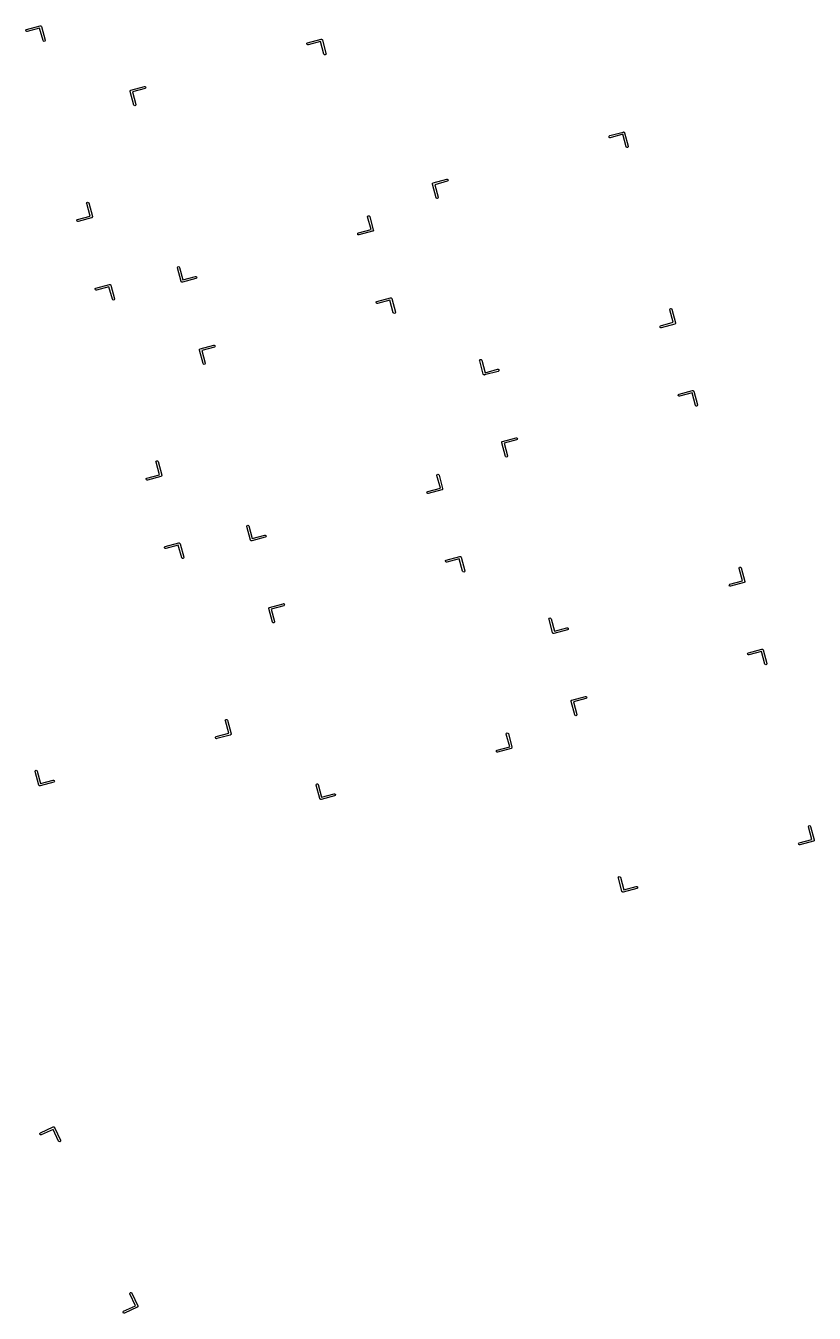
# Model space of a CAD drawing. Extents: x 44 to 268, y -129 to -26.
# Drawn here: x 212 to 268.1, y -117.8 to -26.2 of the extents above; entities that cross this region are included whole.
import ezdxf

# ---------------------------------------------------------------- set-up
doc = ezdxf.new("R2010")
doc.units = 0
doc.layers.add('BLACK', color=7, linetype='CONTINUOUS')

msp = doc.modelspace()

# ---------------------------------------------------------------- linework, layer by layer
at = {"layer": 'BLACK', "linetype": 'CONTINUOUS'}
for p, q in [((212.046, -26.5413), (212.059, -26.4917)), ((212.068, -26.5878), (212.046, -26.5413)), ((212.059, -26.4917), (212.101, -26.4623)), ((212.101, -26.4623), (213.067, -26.2035)), ((213.033, -26.3678), (212.14, -26.6072)), ((213.273, -27.2613), (213.033, -26.3678)), ((213.067, -26.2035), (213.077, -26.2026)), ((213.077, -26.2026), (213.08, -26.2012)), ((213.08, -26.2012), (213.083, -26.2021)), ((213.083, -26.2021), (213.093, -26.2012)), ((213.093, -26.2012), (213.111, -26.2095)), ((213.111, -26.2095), (213.129, -26.2145)), ((213.129, -26.2145), (213.133, -26.2201)), ((213.133, -26.2201), (213.139, -26.2229)), ((213.139, -26.2229), (213.148, -26.2406)), ((213.148, -26.2406), (213.159, -26.2565)), ((213.159, -26.2565), (213.418, -27.2225)), ((212.114, -26.6095), (212.068, -26.5878)), ((212.14, -26.6072), (212.114, -26.6095)), ((213.302, -27.3033), (213.273, -27.2613)), ((213.352, -27.3166), (213.302, -27.3033)), ((213.398, -27.2949), (213.352, -27.3166)), ((213.42, -27.2484), (213.398, -27.2949)), ((213.418, -27.2225), (213.42, -27.2484)), ((232.024, -27.4991), (232.038, -27.4495)), ((232.038, -27.4495), (232.08, -27.4201)), ((232.08, -27.4201), (233.046, -27.1613)), ((233.012, -27.3256), (232.119, -27.565)), ((233.251, -28.2191), (233.012, -27.3256)), ((233.046, -27.1613), (233.056, -27.1604)), ((233.056, -27.1604), (233.059, -27.159)), ((233.059, -27.159), (233.062, -27.1599)), ((233.062, -27.1599), (233.072, -27.159)), ((233.072, -27.159), (233.089, -27.1672)), ((233.089, -27.1672), (233.108, -27.1723)), ((233.108, -27.1723), (233.112, -27.1778)), ((233.112, -27.1778), (233.118, -27.1807)), ((233.118, -27.1807), (233.126, -27.1984)), ((233.126, -27.1984), (233.138, -27.2143)), ((233.138, -27.2143), (233.396, -28.1802)), ((232.046, -27.5456), (232.024, -27.4991)), ((232.093, -27.5673), (232.046, -27.5456)), ((232.119, -27.565), (232.093, -27.5673)), ((233.281, -28.2611), (233.251, -28.2191)), ((233.33, -28.2744), (233.281, -28.2611)), ((233.377, -28.2527), (233.33, -28.2744)), ((233.399, -28.2062), (233.377, -28.2527)), ((233.396, -28.1802), (233.399, -28.2062)), ((219.467, -30.8507), (219.476, -30.833)), ((219.468, -30.8605), (219.467, -30.8507)), ((219.467, -30.8637), (219.468, -30.8605)), ((219.469, -30.8668), (219.467, -30.8637)), ((219.47, -30.8766), (219.469, -30.8668)), ((219.729, -31.8425), (219.47, -30.8766)), ((219.476, -30.833), (219.481, -30.8142)), ((219.481, -30.8142), (219.486, -30.8103)), ((219.486, -30.8103), (219.489, -30.8042)), ((219.489, -30.8042), (219.507, -30.7959)), ((219.507, -30.7959), (219.523, -30.7848)), ((219.523, -30.7848), (220.489, -30.5259)), ((220.527, -30.6708), (219.634, -30.9102)), ((219.634, -30.9102), (219.873, -31.8037)), ((220.489, -30.5259), (220.515, -30.5237)), ((220.515, -30.5237), (220.561, -30.5453)), ((220.57, -30.6414), (220.527, -30.6708)), ((220.561, -30.5453), (220.583, -30.5918)), ((220.583, -30.5918), (220.57, -30.6414)), ((219.758, -31.8846), (219.729, -31.8425)), ((219.808, -31.8978), (219.758, -31.8846)), ((219.854, -31.8762), (219.808, -31.8978)), ((219.876, -31.8297), (219.854, -31.8762)), ((219.873, -31.8037), (219.876, -31.8297)), ((253.57, -34.0208), (254.536, -33.762)), ((254.536, -33.762), (254.546, -33.7611)), ((254.546, -33.7611), (254.549, -33.7597)), ((254.549, -33.7597), (254.552, -33.7606)), ((254.552, -33.7606), (254.562, -33.7597)), ((254.562, -33.7597), (254.58, -33.768)), ((254.58, -33.768), (254.599, -33.773)), ((254.599, -33.773), (254.603, -33.7786)), ((254.603, -33.7786), (254.609, -33.7814)), ((254.609, -33.7814), (254.617, -33.7991)), ((254.617, -33.7991), (254.628, -33.815)), ((254.628, -33.815), (254.887, -34.781)), ((253.515, -34.0998), (253.528, -34.0503)), ((253.537, -34.1463), (253.515, -34.0998)), ((253.528, -34.0503), (253.57, -34.0208)), ((253.583, -34.168), (253.537, -34.1463)), ((253.609, -34.1657), (253.583, -34.168)), ((254.503, -33.9263), (253.609, -34.1657)), ((254.742, -34.8198), (254.503, -33.9263)), ((254.889, -34.8069), (254.868, -34.8534)), ((254.887, -34.781), (254.889, -34.8069)), ((254.772, -34.8618), (254.742, -34.8198)), ((254.821, -34.8751), (254.772, -34.8618)), ((254.868, -34.8534), (254.821, -34.8751)), ((240.958, -37.4514), (240.966, -37.4337)), ((240.959, -37.4612), (240.958, -37.4514)), ((240.958, -37.4645), (240.959, -37.4612)), ((240.96, -37.4675), (240.958, -37.4645)), ((240.96, -37.4773), (240.96, -37.4675)), ((241.219, -38.4433), (240.96, -37.4773)), ((240.966, -37.4337), (240.971, -37.4149)), ((240.971, -37.4149), (240.977, -37.411)), ((240.977, -37.411), (240.98, -37.4049)), ((240.98, -37.4049), (240.997, -37.3966)), ((240.997, -37.3966), (241.013, -37.3855)), ((241.013, -37.3855), (241.979, -37.1267)), ((242.018, -37.2715), (241.125, -37.5109)), ((241.125, -37.5109), (241.364, -38.4044)), ((241.979, -37.1267), (242.005, -37.1244)), ((242.005, -37.1244), (242.052, -37.1461)), ((242.06, -37.2421), (242.018, -37.2715)), ((242.052, -37.1461), (242.073, -37.1926)), ((242.073, -37.1926), (242.06, -37.2421)), ((241.249, -38.4853), (241.219, -38.4433)), ((241.345, -38.4769), (241.298, -38.4986)), ((241.366, -38.4304), (241.345, -38.4769)), ((241.364, -38.4044), (241.366, -38.4304)), ((216.376, -38.8264), (216.398, -38.78)), ((216.379, -38.8524), (216.376, -38.8264)), ((216.618, -39.7459), (216.379, -38.8524)), ((216.398, -38.78), (216.445, -38.7583)), ((216.445, -38.7583), (216.494, -38.7715)), ((216.494, -38.7715), (216.524, -38.8136)), ((216.524, -38.8136), (216.782, -39.7795)), ((241.298, -38.4986), (241.249, -38.4853)), ((215.669, -40.0643), (215.683, -40.0147)), ((215.691, -40.1108), (215.669, -40.0643)), ((215.683, -40.0147), (215.725, -39.9853)), ((215.737, -40.1324), (215.691, -40.1108)), ((215.725, -39.9853), (216.618, -39.7459)), ((215.763, -40.1302), (215.737, -40.1324)), ((216.729, -39.8714), (215.763, -40.1302)), ((216.745, -39.8602), (216.729, -39.8714)), ((216.763, -39.8519), (216.745, -39.8602)), ((216.766, -39.8458), (216.763, -39.8519)), ((216.771, -39.8419), (216.766, -39.8458)), ((216.776, -39.8231), (216.771, -39.8419)), ((216.785, -39.8054), (216.776, -39.8231)), ((216.782, -39.7795), (216.783, -39.7894)), ((216.783, -39.7894), (216.785, -39.7924)), ((216.785, -39.7924), (216.784, -39.7956)), ((216.784, -39.7956), (216.785, -39.8054)), ((236.355, -39.7842), (236.377, -39.7377)), ((236.357, -39.8102), (236.355, -39.7842)), ((236.597, -40.7037), (236.357, -39.8102)), ((236.377, -39.7377), (236.423, -39.7161)), ((236.423, -39.7161), (236.473, -39.7293)), ((236.473, -39.7293), (236.502, -39.7714)), ((236.502, -39.7714), (236.761, -40.7373)), ((235.648, -41.022), (235.661, -40.9725)), ((235.67, -41.0685), (235.648, -41.022)), ((235.661, -40.9725), (235.703, -40.9431)), ((235.716, -41.0902), (235.67, -41.0685)), ((235.703, -40.9431), (236.597, -40.7037)), ((235.742, -41.088), (235.716, -41.0902)), ((236.708, -40.8291), (235.742, -41.088)), ((236.724, -40.818), (236.708, -40.8291)), ((236.742, -40.8097), (236.724, -40.818)), ((236.744, -40.8036), (236.742, -40.8097)), ((236.75, -40.7997), (236.744, -40.8036)), ((236.755, -40.7809), (236.75, -40.7997)), ((236.763, -40.7632), (236.755, -40.7809)), ((236.761, -40.7373), (236.762, -40.7471)), ((236.762, -40.7471), (236.763, -40.7502)), ((236.763, -40.7502), (236.762, -40.7534)), ((236.762, -40.7534), (236.763, -40.7632)), ((222.832, -43.4077), (222.854, -43.3612)), ((222.834, -43.4336), (222.832, -43.4077)), ((223.093, -44.3996), (222.834, -43.4336)), ((222.854, -43.3612), (222.9, -43.3395)), ((222.9, -43.3395), (222.95, -43.3528)), ((222.95, -43.3528), (222.979, -43.3948)), ((222.979, -43.3948), (223.219, -44.2883)), ((216.976, -44.9422), (216.99, -44.8926)), ((216.99, -44.8926), (217.032, -44.8632)), ((217.032, -44.8632), (217.998, -44.6044)), ((217.964, -44.7687), (217.07, -45.0081)), ((218.203, -45.6622), (217.964, -44.7687)), ((217.998, -44.6044), (218.007, -44.6035)), ((218.007, -44.6035), (218.01, -44.6021)), ((218.01, -44.6021), (218.014, -44.603)), ((218.014, -44.603), (218.024, -44.6021)), ((218.024, -44.6021), (218.041, -44.6104)), ((218.041, -44.6104), (218.06, -44.6154)), ((218.06, -44.6154), (218.064, -44.6209)), ((218.064, -44.6209), (218.07, -44.6238)), ((218.07, -44.6238), (218.078, -44.6415)), ((218.078, -44.6415), (218.089, -44.6574)), ((218.089, -44.6574), (218.348, -45.6233)), ((223.104, -44.4155), (223.093, -44.3996)), ((223.113, -44.4332), (223.104, -44.4155)), ((223.119, -44.4361), (223.113, -44.4332)), ((223.123, -44.4416), (223.119, -44.4361)), ((223.141, -44.4466), (223.123, -44.4416)), ((223.159, -44.4549), (223.141, -44.4466)), ((223.169, -44.454), (223.159, -44.4549)), ((223.172, -44.4549), (223.169, -44.454)), ((223.175, -44.4535), (223.172, -44.4549)), ((223.185, -44.4526), (223.175, -44.4535)), ((224.151, -44.1938), (223.185, -44.4526)), ((223.219, -44.2883), (224.112, -44.0489)), ((224.112, -44.0489), (224.138, -44.0466)), ((224.138, -44.0466), (224.185, -44.0683)), ((224.193, -44.1644), (224.151, -44.1938)), ((224.185, -44.0683), (224.206, -44.1148)), ((224.206, -44.1148), (224.193, -44.1644)), ((216.998, -44.9887), (216.976, -44.9422)), ((217.045, -45.0104), (216.998, -44.9887)), ((217.07, -45.0081), (217.045, -45.0104)), ((218.233, -45.7042), (218.203, -45.6622)), ((218.282, -45.7175), (218.233, -45.7042)), ((218.329, -45.6958), (218.282, -45.7175)), ((218.351, -45.6493), (218.329, -45.6958)), ((218.348, -45.6233), (218.351, -45.6493)), ((237.01, -45.821), (237.976, -45.5622)), ((237.943, -45.7265), (237.049, -45.9659)), ((238.182, -46.62), (237.943, -45.7265)), ((237.976, -45.5622), (237.986, -45.5613)), ((237.986, -45.5613), (237.989, -45.5599)), ((237.989, -45.5599), (237.992, -45.5608)), ((237.992, -45.5608), (238.002, -45.5599)), ((238.002, -45.5599), (238.02, -45.5681)), ((238.02, -45.5681), (238.039, -45.5732)), ((238.039, -45.5732), (238.043, -45.5787)), ((238.043, -45.5787), (238.049, -45.5816)), ((238.049, -45.5816), (238.057, -45.5992)), ((238.057, -45.5992), (238.068, -45.6152)), ((238.068, -45.6152), (238.327, -46.5811)), ((236.955, -45.9), (236.968, -45.8504)), ((236.977, -45.9465), (236.955, -45.9)), ((236.968, -45.8504), (237.01, -45.821)), ((237.023, -45.9682), (236.977, -45.9465)), ((237.049, -45.9659), (237.023, -45.9682)), ((238.211, -46.662), (238.182, -46.62)), ((238.261, -46.6753), (238.211, -46.662)), ((238.307, -46.6536), (238.261, -46.6753)), ((238.329, -46.6071), (238.307, -46.6536)), ((238.327, -46.5811), (238.329, -46.6071)), ((257.846, -46.3849), (257.867, -46.3385)), ((257.848, -46.4109), (257.846, -46.3849)), ((258.087, -47.3044), (257.848, -46.4109)), ((257.867, -46.3385), (257.914, -46.3168)), ((257.914, -46.3168), (257.963, -46.33)), ((257.963, -46.33), (257.993, -46.3721)), ((257.993, -46.3721), (258.252, -47.338)), ((257.139, -47.6228), (257.152, -47.5732)), ((257.16, -47.6693), (257.139, -47.6228)), ((257.152, -47.5732), (257.194, -47.5438)), ((257.194, -47.5438), (258.087, -47.3044)), ((258.199, -47.4299), (257.233, -47.6887)), ((258.215, -47.4187), (258.199, -47.4299)), ((258.232, -47.4104), (258.215, -47.4187)), ((258.235, -47.4043), (258.232, -47.4104)), ((258.241, -47.4004), (258.235, -47.4043)), ((258.246, -47.3816), (258.241, -47.4004)), ((258.254, -47.3639), (258.246, -47.3816)), ((258.252, -47.338), (258.253, -47.3479)), ((258.253, -47.3479), (258.254, -47.3509)), ((258.254, -47.3509), (258.253, -47.3541)), ((258.253, -47.3541), (258.254, -47.3639)), ((257.207, -47.6909), (257.16, -47.6693)), ((257.233, -47.6887), (257.207, -47.6909)), ((224.398, -49.2515), (224.406, -49.2339)), ((224.399, -49.2614), (224.398, -49.2515)), ((224.398, -49.2646), (224.399, -49.2614)), ((224.399, -49.2676), (224.398, -49.2646)), ((224.4, -49.2775), (224.399, -49.2676)), ((224.659, -50.2434), (224.4, -49.2775)), ((224.406, -49.2339), (224.411, -49.2151)), ((224.411, -49.2151), (224.417, -49.2112)), ((224.417, -49.2112), (224.42, -49.2051)), ((224.42, -49.2051), (224.437, -49.1968)), ((224.437, -49.1968), (224.453, -49.1856)), ((224.453, -49.1856), (225.419, -48.9268)), ((225.458, -49.0717), (224.565, -49.3111)), ((224.565, -49.3111), (224.804, -50.2046)), ((225.419, -48.9268), (225.445, -48.9245)), ((225.445, -48.9245), (225.492, -48.9462)), ((225.5, -49.0423), (225.458, -49.0717)), ((225.492, -48.9462), (225.513, -48.9927)), ((225.513, -48.9927), (225.5, -49.0423)), ((224.688, -50.2854), (224.659, -50.2434)), ((224.738, -50.2987), (224.688, -50.2854)), ((224.785, -50.277), (224.738, -50.2987)), ((224.806, -50.2305), (224.785, -50.277)), ((224.804, -50.2046), (224.806, -50.2305)), ((244.323, -50.0084), (244.344, -49.9619)), ((244.325, -50.0344), (244.323, -50.0084)), ((244.584, -51.0003), (244.325, -50.0344)), ((244.344, -49.9619), (244.391, -49.9402)), ((244.391, -49.9402), (244.44, -49.9535)), ((244.44, -49.9535), (244.47, -49.9955)), ((244.47, -49.9955), (244.709, -50.889)), ((244.595, -51.0162), (244.584, -51.0003)), ((244.603, -51.0339), (244.595, -51.0162)), ((244.609, -51.0368), (244.603, -51.0339)), ((244.613, -51.0423), (244.609, -51.0368)), ((244.632, -51.0474), (244.613, -51.0423)), ((244.65, -51.0556), (244.632, -51.0474)), ((244.66, -51.0547), (244.65, -51.0556)), ((244.663, -51.0556), (244.66, -51.0547)), ((244.666, -51.0542), (244.663, -51.0556)), ((244.676, -51.0533), (244.666, -51.0542)), ((245.642, -50.7945), (244.676, -51.0533)), ((244.709, -50.889), (245.603, -50.6496)), ((245.603, -50.6496), (245.629, -50.6473)), ((245.629, -50.6473), (245.675, -50.669)), ((245.684, -50.7651), (245.642, -50.7945)), ((245.675, -50.669), (245.697, -50.7155)), ((245.697, -50.7155), (245.684, -50.7651)), ((258.501, -52.4217), (259.467, -52.1629)), ((259.467, -52.1629), (259.477, -52.162)), ((259.477, -52.162), (259.48, -52.1606)), ((259.48, -52.1606), (259.483, -52.1615)), ((259.483, -52.1615), (259.493, -52.1606)), ((259.493, -52.1606), (259.51, -52.1689)), ((259.51, -52.1689), (259.529, -52.1739)), ((259.529, -52.1739), (259.533, -52.1794)), ((259.533, -52.1794), (259.539, -52.1823)), ((259.539, -52.1823), (259.548, -52.2)), ((259.548, -52.2), (259.559, -52.2159)), ((259.559, -52.2159), (259.818, -53.1819)), ((258.446, -52.5007), (258.459, -52.4511)), ((258.467, -52.5472), (258.446, -52.5007)), ((258.459, -52.4511), (258.501, -52.4217)), ((258.514, -52.5689), (258.467, -52.5472)), ((258.54, -52.5666), (258.514, -52.5689)), ((259.433, -52.3272), (258.54, -52.5666)), ((259.673, -53.2207), (259.433, -52.3272)), ((259.702, -53.2627), (259.673, -53.2207)), ((259.752, -53.276), (259.702, -53.2627)), ((259.798, -53.2543), (259.752, -53.276)), ((259.82, -53.2078), (259.798, -53.2543)), ((259.818, -53.1819), (259.82, -53.2078)), ((245.889, -55.8523), (245.897, -55.8346)), ((245.889, -55.8621), (245.889, -55.8523)), ((245.889, -55.8653), (245.889, -55.8621)), ((245.89, -55.8684), (245.889, -55.8653)), ((245.891, -55.8782), (245.89, -55.8684)), ((246.15, -56.8441), (245.891, -55.8782)), ((245.897, -55.8346), (245.902, -55.8158)), ((245.902, -55.8158), (245.907, -55.8119)), ((245.907, -55.8119), (245.91, -55.8058)), ((245.91, -55.8058), (245.928, -55.7975)), ((245.928, -55.7975), (245.944, -55.7864)), ((245.944, -55.7864), (246.91, -55.5275)), ((246.949, -55.6724), (246.055, -55.9118)), ((246.91, -55.5275), (246.936, -55.5253)), ((246.936, -55.5253), (246.982, -55.547)), ((246.991, -55.643), (246.949, -55.6724)), ((246.982, -55.547), (247.004, -55.5934)), ((247.004, -55.5934), (246.991, -55.643)), ((246.055, -55.9118), (246.295, -56.8053)), ((221.307, -57.2273), (221.329, -57.1808)), ((221.309, -57.2533), (221.307, -57.2273)), ((221.549, -58.1468), (221.309, -57.2533)), ((221.329, -57.1808), (221.375, -57.1592)), ((221.375, -57.1592), (221.425, -57.1724)), ((221.425, -57.1724), (221.454, -57.2145)), ((221.454, -57.2145), (221.713, -58.1804)), ((246.179, -56.8862), (246.15, -56.8441)), ((246.229, -56.8994), (246.179, -56.8862)), ((246.275, -56.8778), (246.229, -56.8994)), ((246.297, -56.8313), (246.275, -56.8778)), ((246.295, -56.8053), (246.297, -56.8313)), ((220.6, -58.4652), (220.613, -58.4156)), ((220.621, -58.5116), (220.6, -58.4652)), ((220.613, -58.4156), (220.655, -58.3862)), ((220.668, -58.5333), (220.621, -58.5116)), ((220.655, -58.3862), (221.549, -58.1468)), ((220.694, -58.5311), (220.668, -58.5333)), ((221.66, -58.2722), (220.694, -58.5311)), ((221.676, -58.2611), (221.66, -58.2722)), ((221.693, -58.2528), (221.676, -58.2611)), ((221.696, -58.2467), (221.693, -58.2528)), ((221.702, -58.2428), (221.696, -58.2467)), ((221.707, -58.224), (221.702, -58.2428)), ((221.715, -58.2063), (221.707, -58.224)), ((221.713, -58.1804), (221.714, -58.1902)), ((221.714, -58.1902), (221.715, -58.1933)), ((221.715, -58.1933), (221.714, -58.1965)), ((221.714, -58.1965), (221.715, -58.2063)), ((241.286, -58.1851), (241.307, -58.1386)), ((241.288, -58.2111), (241.286, -58.1851)), ((241.527, -59.1045), (241.288, -58.2111)), ((241.307, -58.1386), (241.354, -58.1169)), ((241.354, -58.1169), (241.403, -58.1302)), ((241.403, -58.1302), (241.433, -58.1722)), ((241.433, -58.1722), (241.692, -59.1382)), ((240.578, -59.4229), (240.592, -59.3734)), ((240.6, -59.4694), (240.578, -59.4229)), ((240.592, -59.3734), (240.634, -59.344)), ((240.647, -59.4911), (240.6, -59.4694)), ((240.634, -59.344), (241.527, -59.1045)), ((240.673, -59.4888), (240.647, -59.4911)), ((241.638, -59.23), (240.673, -59.4888)), ((241.654, -59.2188), (241.638, -59.23)), ((241.672, -59.2106), (241.654, -59.2188)), ((241.675, -59.2045), (241.672, -59.2106)), ((241.681, -59.2006), (241.675, -59.2045)), ((241.686, -59.1818), (241.681, -59.2006)), ((241.694, -59.1641), (241.686, -59.1818)), ((241.692, -59.1382), (241.692, -59.148)), ((241.692, -59.148), (241.694, -59.151)), ((241.694, -59.151), (241.693, -59.1543)), ((241.693, -59.1543), (241.694, -59.1641)), ((227.763, -61.8086), (227.784, -61.7621)), ((227.765, -61.8345), (227.763, -61.8086)), ((228.024, -62.8005), (227.765, -61.8345)), ((227.784, -61.7621), (227.831, -61.7404)), ((227.831, -61.7404), (227.88, -61.7537)), ((227.88, -61.7537), (227.91, -61.7957)), ((227.91, -61.7957), (228.149, -62.6892)), ((221.962, -63.2641), (222.928, -63.0053)), ((222.894, -63.1696), (222.001, -63.409)), ((223.134, -64.0631), (222.894, -63.1696)), ((222.928, -63.0053), (222.938, -63.0044)), ((222.938, -63.0044), (222.941, -63.003)), ((222.941, -63.003), (222.944, -63.0039)), ((222.944, -63.0039), (222.954, -63.003)), ((222.954, -63.003), (222.972, -63.0112)), ((222.972, -63.0112), (222.99, -63.0163)), ((222.99, -63.0163), (222.994, -63.0218)), ((222.994, -63.0218), (223.001, -63.0247)), ((223.001, -63.0247), (223.009, -63.0424)), ((223.009, -63.0424), (223.02, -63.0583)), ((223.02, -63.0583), (223.279, -64.0242)), ((228.035, -62.8164), (228.024, -62.8005)), ((228.043, -62.8341), (228.035, -62.8164)), ((228.049, -62.8369), (228.043, -62.8341)), ((228.053, -62.8425), (228.049, -62.8369)), ((228.072, -62.8475), (228.053, -62.8425)), ((228.09, -62.8558), (228.072, -62.8475)), ((228.099, -62.8549), (228.09, -62.8558)), ((228.103, -62.8558), (228.099, -62.8549)), ((228.106, -62.8544), (228.103, -62.8558)), ((228.116, -62.8535), (228.106, -62.8544)), ((229.081, -62.5947), (228.116, -62.8535)), ((228.149, -62.6892), (229.043, -62.4498)), ((229.043, -62.4498), (229.069, -62.4475)), ((229.069, -62.4475), (229.115, -62.4692)), ((229.123, -62.5652), (229.081, -62.5947)), ((229.115, -62.4692), (229.137, -62.5157)), ((229.137, -62.5157), (229.123, -62.5652)), ((221.907, -63.3431), (221.92, -63.2935)), ((221.929, -63.3896), (221.907, -63.3431)), ((221.92, -63.2935), (221.962, -63.2641)), ((221.975, -63.4113), (221.929, -63.3896)), ((222.001, -63.409), (221.975, -63.4113)), ((223.163, -64.1051), (223.134, -64.0631)), ((223.213, -64.1184), (223.163, -64.1051)), ((223.259, -64.0967), (223.213, -64.1184)), ((223.281, -64.0502), (223.259, -64.0967)), ((223.279, -64.0242), (223.281, -64.0502)), ((241.941, -64.2219), (242.907, -63.9631)), ((242.873, -64.1274), (241.98, -64.3668)), ((243.112, -65.0208), (242.873, -64.1274)), ((242.907, -63.9631), (242.917, -63.9622)), ((242.917, -63.9622), (242.92, -63.9608)), ((242.92, -63.9608), (242.923, -63.9617)), ((242.923, -63.9617), (242.933, -63.9608)), ((242.933, -63.9608), (242.95, -63.969)), ((242.95, -63.969), (242.969, -63.9741)), ((242.969, -63.9741), (242.973, -63.9796)), ((242.973, -63.9796), (242.979, -63.9825)), ((242.979, -63.9825), (242.987, -64.0001)), ((242.987, -64.0001), (242.999, -64.0161)), ((242.999, -64.0161), (243.257, -64.982)), ((241.885, -64.3009), (241.899, -64.2513)), ((241.907, -64.3474), (241.885, -64.3009)), ((241.899, -64.2513), (241.941, -64.2219)), ((241.954, -64.369), (241.907, -64.3474)), ((241.98, -64.3668), (241.954, -64.369)), ((243.142, -65.0629), (243.112, -65.0208)), ((243.26, -65.008), (243.238, -65.0545)), ((243.257, -64.982), (243.26, -65.008)), ((262.776, -64.7858), (262.798, -64.7393)), ((262.778, -64.8118), (262.776, -64.7858)), ((263.018, -65.7053), (262.778, -64.8118)), ((262.798, -64.7393), (262.844, -64.7177)), ((262.844, -64.7177), (262.894, -64.7309)), ((262.894, -64.7309), (262.923, -64.773)), ((262.923, -64.773), (263.182, -65.7389)), ((243.191, -65.0761), (243.142, -65.0629)), ((243.238, -65.0545), (243.191, -65.0761)), ((262.082, -65.9741), (262.124, -65.9447)), ((262.124, -65.9447), (263.018, -65.7053)), ((263.129, -65.8307), (262.163, -66.0896)), ((263.145, -65.8196), (263.129, -65.8307)), ((263.163, -65.8113), (263.145, -65.8196)), ((263.166, -65.8052), (263.163, -65.8113)), ((263.171, -65.8013), (263.166, -65.8052)), ((263.176, -65.7825), (263.171, -65.8013)), ((263.184, -65.7648), (263.176, -65.7825)), ((263.182, -65.7389), (263.183, -65.7487)), ((263.183, -65.7487), (263.184, -65.7518)), ((263.184, -65.7518), (263.184, -65.755)), ((263.184, -65.755), (263.184, -65.7648)), ((262.069, -66.0237), (262.082, -65.9741)), ((262.091, -66.0702), (262.069, -66.0237)), ((262.137, -66.0918), (262.091, -66.0702)), ((262.163, -66.0896), (262.137, -66.0918)), ((229.328, -67.6524), (229.337, -67.6348)), ((229.329, -67.6623), (229.328, -67.6524)), ((229.328, -67.6655), (229.329, -67.6623)), ((229.33, -67.6685), (229.328, -67.6655)), ((229.331, -67.6784), (229.33, -67.6685)), ((229.59, -68.6443), (229.331, -67.6784)), ((229.337, -67.6348), (229.342, -67.616)), ((229.342, -67.616), (229.347, -67.6121)), ((229.347, -67.6121), (229.35, -67.6059)), ((229.35, -67.6059), (229.368, -67.5977)), ((229.368, -67.5977), (229.384, -67.5865)), ((229.384, -67.5865), (230.35, -67.3277)), ((230.388, -67.4726), (229.495, -67.712)), ((229.495, -67.712), (229.734, -68.6055)), ((230.35, -67.3277), (230.376, -67.3254)), ((230.376, -67.3254), (230.422, -67.3471)), ((230.431, -67.4432), (230.388, -67.4726)), ((230.422, -67.3471), (230.444, -67.3936)), ((230.444, -67.3936), (230.431, -67.4432)), ((229.619, -68.6863), (229.59, -68.6443)), ((229.669, -68.6996), (229.619, -68.6863)), ((229.715, -68.6779), (229.669, -68.6996)), ((229.737, -68.6314), (229.715, -68.6779)), ((229.734, -68.6055), (229.737, -68.6314)), ((249.253, -68.4093), (249.275, -68.3628)), ((249.256, -68.4352), (249.253, -68.4093)), ((249.514, -69.4012), (249.256, -68.4352)), ((249.275, -68.3628), (249.321, -68.3411)), ((249.321, -68.3411), (249.371, -68.3544)), ((249.371, -68.3544), (249.4, -68.3964)), ((249.4, -68.3964), (249.64, -69.2899)), ((249.526, -69.4171), (249.514, -69.4012)), ((249.534, -69.4348), (249.526, -69.4171)), ((249.54, -69.4377), (249.534, -69.4348)), ((249.544, -69.4432), (249.54, -69.4377)), ((249.563, -69.4482), (249.544, -69.4432)), ((249.58, -69.4565), (249.563, -69.4482)), ((249.59, -69.4556), (249.58, -69.4565)), ((249.593, -69.4565), (249.59, -69.4556)), ((249.596, -69.4551), (249.593, -69.4565)), ((249.606, -69.4542), (249.596, -69.4551)), ((250.572, -69.1954), (249.606, -69.4542)), ((249.64, -69.2899), (250.533, -69.0505)), ((250.533, -69.0505), (250.559, -69.0482)), ((250.559, -69.0482), (250.606, -69.0699)), ((250.614, -69.166), (250.572, -69.1954)), ((250.606, -69.0699), (250.627, -69.1164)), ((250.627, -69.1164), (250.614, -69.166)), ((263.376, -70.9016), (263.389, -70.852)), ((263.398, -70.9481), (263.376, -70.9016)), ((263.389, -70.852), (263.431, -70.8226)), ((263.444, -70.9698), (263.398, -70.9481)), ((263.431, -70.8226), (264.397, -70.5638)), ((263.47, -70.9675), (263.444, -70.9698)), ((264.364, -70.7281), (263.47, -70.9675)), ((264.603, -71.6216), (264.364, -70.7281)), ((264.397, -70.5638), (264.407, -70.5629)), ((264.407, -70.5629), (264.41, -70.5615)), ((264.41, -70.5615), (264.413, -70.5624)), ((264.413, -70.5624), (264.423, -70.5615)), ((264.423, -70.5615), (264.441, -70.5697)), ((264.441, -70.5697), (264.46, -70.5748)), ((264.46, -70.5748), (264.464, -70.5803)), ((264.464, -70.5803), (264.47, -70.5832)), ((264.47, -70.5832), (264.478, -70.6009)), ((264.478, -70.6009), (264.489, -70.6168)), ((264.489, -70.6168), (264.748, -71.5827)), ((264.633, -71.6636), (264.603, -71.6216)), ((264.682, -71.6769), (264.633, -71.6636)), ((264.729, -71.6552), (264.682, -71.6769)), ((264.75, -71.6087), (264.729, -71.6552)), ((264.748, -71.5827), (264.75, -71.6087)), ((250.838, -74.2128), (250.841, -74.2067)), ((250.841, -74.2067), (250.858, -74.1984)), ((250.858, -74.1984), (250.874, -74.1872)), ((250.874, -74.1872), (251.84, -73.9284)), ((251.879, -74.0733), (250.986, -74.3127)), ((251.84, -73.9284), (251.866, -73.9262)), ((251.866, -73.9262), (251.913, -73.9478)), ((251.921, -74.0439), (251.879, -74.0733)), ((251.913, -73.9478), (251.934, -73.9943)), ((251.934, -73.9943), (251.921, -74.0439)), ((250.819, -74.2532), (250.827, -74.2355)), ((250.82, -74.263), (250.819, -74.2532)), ((250.819, -74.2662), (250.82, -74.263)), ((250.821, -74.2692), (250.819, -74.2662)), ((250.821, -74.2791), (250.821, -74.2692)), ((251.08, -75.245), (250.821, -74.2791)), ((250.827, -74.2355), (250.832, -74.2167)), ((250.832, -74.2167), (250.838, -74.2128)), ((250.986, -74.3127), (251.225, -75.2062)), ((226.237, -75.6282), (226.259, -75.5817)), ((226.24, -75.6542), (226.237, -75.6282)), ((226.479, -76.5477), (226.24, -75.6542)), ((226.259, -75.5817), (226.306, -75.56)), ((226.306, -75.56), (226.355, -75.5733)), ((226.355, -75.5733), (226.385, -75.6153)), ((226.385, -75.6153), (226.643, -76.5813)), ((251.11, -75.2871), (251.08, -75.245)), ((251.159, -75.3003), (251.11, -75.2871)), ((251.206, -75.2786), (251.159, -75.3003)), ((251.227, -75.2322), (251.206, -75.2786)), ((251.225, -75.2062), (251.227, -75.2322)), ((225.53, -76.866), (225.544, -76.8165)), ((225.552, -76.9125), (225.53, -76.866)), ((225.544, -76.8165), (225.586, -76.7871)), ((225.598, -76.9342), (225.552, -76.9125)), ((225.586, -76.7871), (226.479, -76.5477)), ((225.624, -76.9319), (225.598, -76.9342)), ((226.59, -76.6731), (225.624, -76.9319)), ((226.606, -76.662), (226.59, -76.6731)), ((226.624, -76.6537), (226.606, -76.662)), ((226.627, -76.6476), (226.624, -76.6537)), ((226.632, -76.6437), (226.627, -76.6476)), ((226.637, -76.6249), (226.632, -76.6437)), ((226.646, -76.6072), (226.637, -76.6249)), ((226.643, -76.5813), (226.644, -76.5911)), ((226.644, -76.5911), (226.646, -76.5941)), ((226.646, -76.5941), (226.645, -76.5974)), ((226.645, -76.5974), (226.646, -76.6072)), ((246.216, -76.586), (246.238, -76.5395)), ((246.218, -76.612), (246.216, -76.586)), ((246.458, -77.5054), (246.218, -76.612)), ((246.238, -76.5395), (246.284, -76.5178)), ((246.284, -76.5178), (246.334, -76.5311)), ((246.334, -76.5311), (246.363, -76.5731)), ((246.363, -76.5731), (246.622, -77.5391)), ((245.509, -77.8238), (245.522, -77.7743)), ((245.531, -77.8703), (245.509, -77.8238)), ((245.522, -77.7743), (245.564, -77.7448)), ((245.577, -77.892), (245.531, -77.8703)), ((245.564, -77.7448), (246.458, -77.5054)), ((246.569, -77.6309), (245.603, -77.8897)), ((246.585, -77.6197), (246.569, -77.6309)), ((246.603, -77.6115), (246.585, -77.6197)), ((246.605, -77.6054), (246.603, -77.6115)), ((246.611, -77.6015), (246.605, -77.6054)), ((246.616, -77.5827), (246.611, -77.6015)), ((246.624, -77.565), (246.616, -77.5827)), ((246.622, -77.5391), (246.623, -77.5489)), ((246.623, -77.5489), (246.624, -77.5519)), ((246.624, -77.5519), (246.623, -77.5551)), ((246.623, -77.5551), (246.624, -77.565)), ((245.603, -77.8897), (245.577, -77.892)), ((212.714, -79.2517), (212.736, -79.2052)), ((212.717, -79.2776), (212.714, -79.2517)), ((212.976, -80.2436), (212.717, -79.2776)), ((212.736, -79.2052), (212.783, -79.1835)), ((212.783, -79.1835), (212.832, -79.1968)), ((212.832, -79.1968), (212.862, -79.2388)), ((212.862, -79.2388), (213.101, -80.1323)), ((212.987, -80.2595), (212.976, -80.2436)), ((212.995, -80.2772), (212.987, -80.2595)), ((213.001, -80.28), (212.995, -80.2772)), ((213.005, -80.2856), (213.001, -80.28)), ((213.024, -80.2906), (213.005, -80.2856)), ((213.041, -80.2989), (213.024, -80.2906)), ((213.051, -80.298), (213.041, -80.2989)), ((213.055, -80.2989), (213.051, -80.298)), ((213.058, -80.2975), (213.055, -80.2989)), ((213.067, -80.2966), (213.058, -80.2975)), ((214.033, -80.0378), (213.067, -80.2966)), ((213.101, -80.1323), (213.994, -79.8929)), ((213.994, -79.8929), (214.02, -79.8906)), ((214.02, -79.8906), (214.067, -79.9123)), ((214.075, -80.0083), (214.033, -80.0378)), ((214.067, -79.9123), (214.089, -79.9588)), ((214.089, -79.9588), (214.075, -80.0083)), ((232.693, -80.2095), (232.715, -80.163)), ((232.695, -80.2354), (232.693, -80.2095)), ((232.954, -81.2013), (232.695, -80.2354)), ((232.715, -80.163), (232.761, -80.1413)), ((232.761, -80.1413), (232.811, -80.1546)), ((232.811, -80.1546), (232.84, -80.1966)), ((232.84, -80.1966), (233.08, -81.0901)), ((232.965, -81.2173), (232.954, -81.2013)), ((232.974, -81.235), (232.965, -81.2173)), ((232.98, -81.2378), (232.974, -81.235)), ((232.984, -81.2434), (232.98, -81.2378)), ((233.002, -81.2484), (232.984, -81.2434)), ((233.02, -81.2566), (233.002, -81.2484)), ((233.03, -81.2558), (233.02, -81.2566)), ((233.033, -81.2566), (233.03, -81.2558)), ((233.036, -81.2552), (233.033, -81.2566)), ((233.046, -81.2544), (233.036, -81.2552)), ((234.012, -80.9956), (233.046, -81.2544)), ((233.08, -81.0901), (233.973, -80.8507)), ((233.973, -80.8507), (233.999, -80.8484)), ((233.999, -80.8484), (234.046, -80.8701)), ((234.054, -80.9661), (234.012, -80.9956)), ((234.046, -80.8701), (234.067, -80.9166)), ((234.067, -80.9166), (234.054, -80.9661)), ((267.707, -83.1867), (267.728, -83.1402)), ((267.709, -83.2127), (267.707, -83.1867)), ((267.948, -84.1062), (267.709, -83.2127)), ((267.728, -83.1402), (267.775, -83.1185)), ((267.775, -83.1185), (267.824, -83.1318)), ((267.824, -83.1318), (267.854, -83.1738)), ((267.854, -83.1738), (268.113, -84.1398)), ((267.055, -84.3456), (267.948, -84.1062)), ((268.06, -84.2316), (267.094, -84.4904)), ((268.076, -84.2205), (268.06, -84.2316)), ((268.093, -84.2122), (268.076, -84.2205)), ((268.096, -84.2061), (268.093, -84.2122)), ((268.102, -84.2022), (268.096, -84.2061)), ((268.107, -84.1834), (268.102, -84.2022)), ((268.115, -84.1657), (268.107, -84.1834)), ((268.113, -84.1398), (268.114, -84.1496)), ((268.114, -84.1496), (268.115, -84.1526)), ((268.115, -84.1526), (268.114, -84.1559)), ((268.114, -84.1559), (268.115, -84.1657)), ((267, -84.4245), (267.013, -84.375)), ((267.021, -84.471), (267, -84.4245)), ((267.013, -84.375), (267.055, -84.3456)), ((267.068, -84.4927), (267.021, -84.471)), ((267.094, -84.4904), (267.068, -84.4927)), ((254.184, -86.8102), (254.205, -86.7637)), ((254.186, -86.8361), (254.184, -86.8102)), ((254.445, -87.8021), (254.186, -86.8361)), ((254.205, -86.7637), (254.252, -86.742)), ((254.252, -86.742), (254.301, -86.7553)), ((254.301, -86.7553), (254.331, -86.7973)), ((254.331, -86.7973), (254.57, -87.6908)), ((254.456, -87.818), (254.445, -87.8021)), ((254.464, -87.8357), (254.456, -87.818)), ((254.47, -87.8385), (254.464, -87.8357)), ((254.474, -87.8441), (254.47, -87.8385)), ((254.493, -87.8491), (254.474, -87.8441)), ((254.511, -87.8574), (254.493, -87.8491)), ((254.521, -87.8565), (254.511, -87.8574)), ((254.524, -87.8574), (254.521, -87.8565)), ((254.527, -87.856), (254.524, -87.8574)), ((254.537, -87.8551), (254.527, -87.856)), ((255.503, -87.5963), (254.537, -87.8551)), ((254.57, -87.6908), (255.464, -87.4514)), ((255.464, -87.4514), (255.49, -87.4491)), ((255.49, -87.4491), (255.536, -87.4708)), ((255.545, -87.5669), (255.503, -87.5963)), ((255.536, -87.4708), (255.558, -87.5173)), ((255.558, -87.5173), (255.545, -87.5669)), ((213.048, -105.075), (213.053, -105.024)), ((213.078, -105.117), (213.048, -105.075)), ((213.053, -105.024), (213.089, -104.988)), ((213.127, -105.131), (213.078, -105.117)), ((213.089, -104.988), (213.995, -104.565)), ((213.152, -105.124), (213.127, -105.131)), ((213.991, -104.733), (213.152, -105.124)), ((214.382, -105.571), (213.991, -104.733)), ((213.995, -104.565), (214.005, -104.563)), ((214.005, -104.563), (214.008, -104.561)), ((214.008, -104.561), (214.011, -104.561)), ((214.011, -104.561), (214.02, -104.559)), ((214.02, -104.559), (214.039, -104.564)), ((214.039, -104.564), (214.059, -104.565)), ((214.059, -104.565), (214.063, -104.57)), ((214.063, -104.57), (214.07, -104.572)), ((214.07, -104.572), (214.081, -104.588)), ((214.081, -104.588), (214.095, -104.602)), ((214.095, -104.602), (214.518, -105.508)), ((214.418, -105.608), (214.382, -105.571)), ((214.469, -105.612), (214.418, -105.608)), ((214.511, -105.583), (214.469, -105.612)), ((214.524, -105.533), (214.511, -105.583)), ((214.518, -105.508), (214.524, -105.533)), ((219.46, -116.372), (219.502, -116.343)), ((219.502, -116.343), (219.553, -116.347)), ((219.553, -116.347), (219.589, -116.384)), ((219.446, -116.422), (219.46, -116.372)), ((219.453, -116.447), (219.446, -116.422)), ((219.844, -117.285), (219.453, -116.447)), ((219.589, -116.384), (220.012, -117.29)), ((218.965, -117.764), (218.969, -117.713)), ((218.994, -117.806), (218.965, -117.764)), ((218.969, -117.713), (219.006, -117.676)), ((219.044, -117.819), (218.994, -117.806)), ((219.006, -117.676), (219.844, -117.285)), ((219.069, -117.812), (219.044, -117.819)), ((219.975, -117.39), (219.069, -117.812)), ((219.989, -117.376), (219.975, -117.39)), ((220.005, -117.365), (219.989, -117.376)), ((220.007, -117.358), (220.005, -117.365)), ((220.012, -117.353), (220.007, -117.358)), ((220.012, -117.29), (220.014, -117.299)), ((220.013, -117.334), (220.012, -117.353)), ((220.018, -117.315), (220.013, -117.334)), ((220.014, -117.299), (220.016, -117.302)), ((220.016, -117.302), (220.016, -117.306)), ((220.016, -117.306), (220.018, -117.315))]:
    msp.add_line(p, q, dxfattribs=at)

doc.saveas('drawing.dxf')
